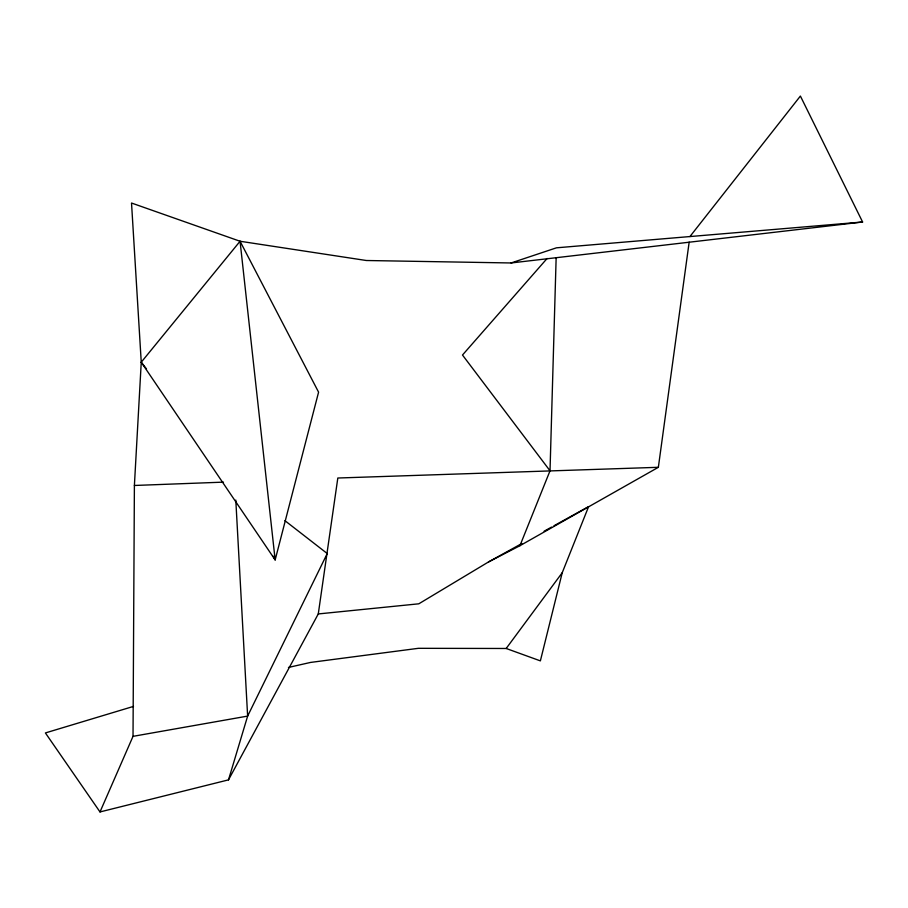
<?xml version="1.0" encoding="UTF-8"?>
<svg xmlns="http://www.w3.org/2000/svg" width="908" height="908" viewBox="0 0 908 908"><rect width="100%" height="100%" fill="white"/><g stroke="black" fill="none" stroke-linecap="round" stroke-linejoin="round"><path stroke-width="1.36" d="M133.499 706.401L45.4 732.938L100.005 811.945L133.022 736.343L134.395 485.474L141.251 362.213L131.524 203.029L240.064 241.256L366.31 260.505L511.079 262.968L862.6 222.006L800.391 96.055L689.932 236.557L556.434 247.827L511.079 262.968M100.005 811.945L228.498 779.87L318.277 613.944L418.815 603.809L488.493 561.961L519.932 545.708L550.021 470.798L556.15 257.702M519.932 545.708L658.357 467.302L689.161 242.141M318.277 613.944L337.821 478.017L658.357 467.302M554.005 525.743L588.611 506.607L562.234 572.71L540.374 660.876L506.187 648.482L418.418 648.312L310.536 662.431L288.46 667.437M228.498 779.87L247.634 716.094L327.243 553.539L284.919 520.659M506.187 648.482L562.234 572.71M141.251 362.213L240.064 241.256L318.583 392.165L275.158 559.918L141.251 362.213L146.494 368.909M547.138 258.44L462.49 355.028L550.021 470.798M488.493 561.961L521.862 543.506M544.119 531.214L551.531 527.105M133.022 736.343L247.634 716.094L235.796 500.07M689.932 236.557L862.6 222.006M134.395 485.474L223.482 482.137M273.24 556.195L275.158 559.918L240.064 241.256"/></g></svg>
